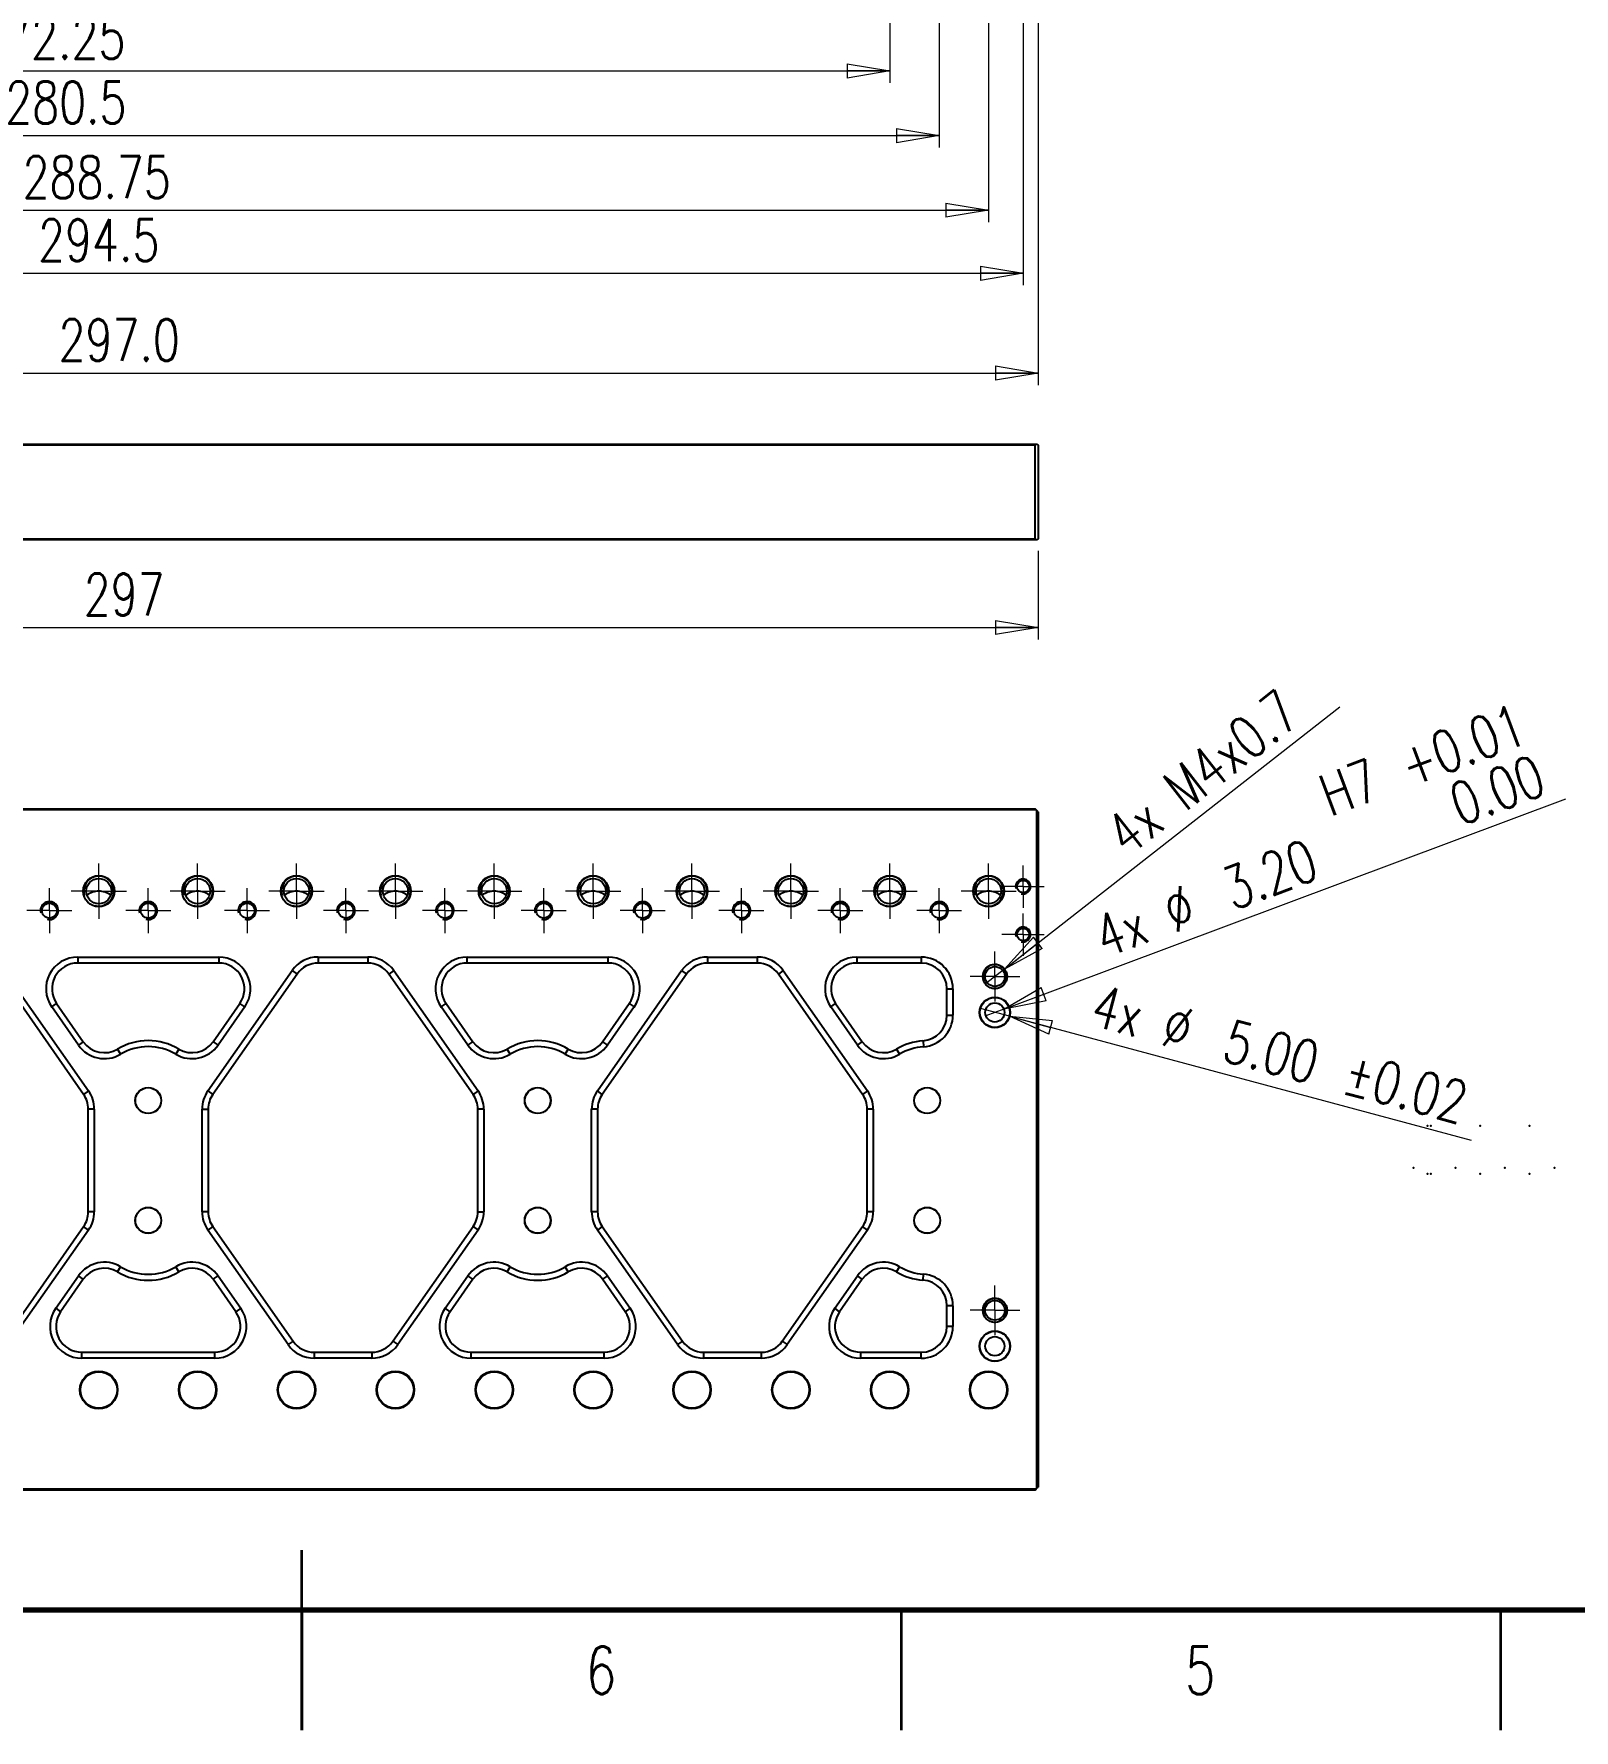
# Model space of a CAD drawing. Header units: millimetres. Extents: x -284 to 1188, y -83 to 840.
# Drawn here: x 549.3 to 806.3, y 0 to 283.1 of the extents above; entities that cross this region are included whole.
import ezdxf

# ---------------------------------------------------------------- set-up
doc = ezdxf.new("R2010")
doc.units = ezdxf.units.MM
doc.header["$LTSCALE"] = 2
doc.header["$PDSIZE"] = -1
doc.styles.add('SLDTEXTSTYLE0', font='TXT', dxfattribs={"width": 0.75, "bigfont": 'bigfont'})
doc.dimstyles.new('SLDDIMSTYLE10', dxfattribs={"dimtxt": 7, "dimasz": 7.112, "dimexe": 0, "dimexo": 0.0625, "dimgap": 1.75, "dimtad": 1, "dimrnd": 1e-09, "dimzin": 4, "dimdsep": 46, "dimtxsty": 'SLDTEXTSTYLE0', "dimblk1": 'NONE', "dimblk2": 'CLOSED', "dimsah": 1, "dimcen": 0, "dimadec": 0, "dimazin": 1, "dimtol": 1, "dimtp": 0.012, "dimtfac": 1, "dimtmove": 0, "dimatfit": 3, "dimldrblk": 'NONE', "dimfxl": 1, "dimfrac": 2, "dimtolj": 1, "dimtzin": 0, "dimarcsym": 0})
doc.dimstyles.new('SLDDIMSTYLE11', dxfattribs={"dimtxt": 7, "dimasz": 7.112, "dimexe": 0, "dimexo": 0.0625, "dimgap": 1.75, "dimtad": 1, "dimrnd": 1e-09, "dimzin": 12, "dimdsep": 46, "dimtxsty": 'SLDTEXTSTYLE0', "dimblk1": 'NONE', "dimblk2": 'CLOSED', "dimsah": 1, "dimcen": 0, "dimadec": 0, "dimazin": 3, "dimtol": 1, "dimtp": 0.02, "dimtm": 0.02, "dimtfac": 1, "dimtmove": 0, "dimatfit": 3, "dimldrblk": 'NONE', "dimfxl": 1, "dimfrac": 2, "dimtolj": 1, "dimarcsym": 0})
doc.dimstyles.new('SLDDIMSTYLE2', dxfattribs={"dimtxt": 7, "dimasz": 7.112, "dimexe": 0, "dimexo": 0.0625, "dimgap": 1.75, "dimtad": 1, "dimdec": 1, "dimrnd": 1e-09, "dimzin": 4, "dimdsep": 46, "dimtxsty": 'SLDTEXTSTYLE0', "dimblk1": 'CLOSED', "dimblk2": 'CLOSED', "dimsah": 1, "dimcen": 0.09, "dimadec": 0, "dimazin": 1, "dimtfac": 1, "dimtdec": 1, "dimtofl": 0, "dimtmove": 0, "dimatfit": 3, "dimldrblk": 'CLOSED', "dimfxl": 1, "dimfrac": 2, "dimtolj": 1, "dimtzin": 12, "dimarcsym": 0})
doc.dimstyles.new('SLDDIMSTYLE3', dxfattribs={"dimtxt": 7, "dimasz": 7.112, "dimexe": 0, "dimexo": 0.0625, "dimgap": 1.75, "dimtad": 1, "dimrnd": 1e-09, "dimzin": 12, "dimdsep": 46, "dimtxsty": 'SLDTEXTSTYLE0', "dimblk1": 'CLOSED', "dimblk2": 'CLOSED', "dimsah": 1, "dimcen": 0.09, "dimadec": 0, "dimazin": 3, "dimtfac": 1, "dimtofl": 0, "dimtmove": 0, "dimatfit": 3, "dimldrblk": 'CLOSED', "dimfxl": 1, "dimfrac": 2, "dimtolj": 1, "dimtzin": 12, "dimarcsym": 0})
doc.dimstyles.new('SLDDIMSTYLE4', dxfattribs={"dimtxt": 7, "dimasz": 7.112, "dimexe": 0, "dimexo": 0.0625, "dimgap": 1.75, "dimtad": 1, "dimdec": 1, "dimrnd": 1e-09, "dimzin": 12, "dimdsep": 46, "dimtxsty": 'SLDTEXTSTYLE0', "dimblk1": 'CLOSED', "dimblk2": 'CLOSED', "dimsah": 1, "dimcen": 0.09, "dimadec": 0, "dimazin": 3, "dimtfac": 1, "dimtdec": 1, "dimtofl": 0, "dimtmove": 0, "dimatfit": 3, "dimldrblk": 'CLOSED', "dimfxl": 1, "dimfrac": 2, "dimtolj": 1, "dimtzin": 12, "dimarcsym": 0})
doc.dimstyles.new('SLDDIMSTYLE8', dxfattribs={"dimtxt": 7, "dimasz": 7.112, "dimexe": 0, "dimexo": 0.0625, "dimgap": 1.75, "dimtad": 1, "dimrnd": 1e-09, "dimzin": 12, "dimdsep": 46, "dimtxsty": 'SLDTEXTSTYLE0', "dimblk1": 'NONE', "dimblk2": 'CLOSED', "dimsah": 1, "dimcen": 0, "dimadec": 0, "dimazin": 3, "dimtfac": 1, "dimtmove": 0, "dimatfit": 3, "dimldrblk": 'NONE', "dimfxl": 1, "dimfrac": 2, "dimtolj": 1, "dimtzin": 12, "dimarcsym": 0})
doc.dimstyles.new('SLDDIMSTYLE9', dxfattribs={"dimtxt": 7, "dimasz": 7.112, "dimexe": 0, "dimexo": 0.0625, "dimgap": 1.75, "dimtad": 1, "dimdec": 0, "dimrnd": 1e-09, "dimzin": 12, "dimdsep": 46, "dimtxsty": 'SLDTEXTSTYLE0', "dimblk1": 'CLOSED', "dimblk2": 'CLOSED', "dimsah": 1, "dimcen": 0.09, "dimadec": 0, "dimazin": 3, "dimtfac": 1, "dimtdec": 0, "dimtofl": 0, "dimtmove": 0, "dimatfit": 3, "dimldrblk": 'CLOSED', "dimfxl": 1, "dimfrac": 2, "dimtolj": 1, "dimtzin": 12, "dimarcsym": 0})

# ---------------------------------------------------------------- blocks, each defined once
blk = doc.blocks.new('_Closed')
at = {"color": 0, "linetype": 'ByBlock', "lineweight": -2}
for p, q in [((-1, 0.166667), (0, 0)), ((-1, 0.166667), (-1, -0.166667)), ((0, 0), (-1, -0.166667)), ((0, 0), (-1, 0))]:
    blk.add_line(p, q, dxfattribs=at)
blk = doc.blocks.new('_D_44')
at = {"color": 7, "linetype": 'Continuous', "lineweight": 0}
for p, q in [((692.09, 669.08), (692.09, 274.89)), ((419.84, 662.13), (419.84, 274.89)), ((419.84, 276.89), (692.09, 276.89))]:
    blk.add_line(p, q, dxfattribs=at)
at = {"color": 7, "linetype": 'Continuous', "lineweight": 18, "xscale": 7.112, "yscale": 7.112, "rotation": 180}
blk.add_blockref('_Closed', (419.84, 276.89, -7.85), dxfattribs=at)
at = {"color": 7, "linetype": 'Continuous', "lineweight": 18, "xscale": 7.112, "yscale": 7.112}
blk.add_blockref('_Closed', (692.09, 276.89, -7.85), dxfattribs=at)
at = {"color": 7, "linetype": 'Continuous', "lineweight": 18, "insert": (539.8, 285.91), "char_height": 7, "attachment_point": 1, "style": 'SLDTEXTSTYLE0'}
blk.add_mtext('272.25', dxfattribs=at)
blk = doc.blocks.new('_D_45')
at = {"color": 7, "linetype": 'Continuous', "lineweight": 0}
for p, q in [((700.34, 669.08), (700.34, 264.1)), ((419.84, 662.13), (419.84, 264.1)), ((419.84, 266.1), (700.34, 266.1))]:
    blk.add_line(p, q, dxfattribs=at)
at = {"color": 7, "linetype": 'Continuous', "lineweight": 18, "xscale": 7.112, "yscale": 7.112, "rotation": 180}
blk.add_blockref('_Closed', (419.84, 266.1, -7.85), dxfattribs=at)
at = {"color": 7, "linetype": 'Continuous', "lineweight": 18, "xscale": 7.112, "yscale": 7.112}
blk.add_blockref('_Closed', (700.34, 266.1, -7.85), dxfattribs=at)
at = {"color": 7, "linetype": 'Continuous', "lineweight": 18, "insert": (544.47, 275.12), "char_height": 7, "attachment_point": 1, "style": 'SLDTEXTSTYLE0'}
blk.add_mtext('280.5', dxfattribs=at)
blk = doc.blocks.new('_D_46')
at = {"color": 7, "linetype": 'Continuous', "lineweight": 0}
for p, q in [((708.59, 669.08), (708.59, 251.66)), ((419.84, 662.13), (419.84, 251.66)), ((419.84, 253.66), (708.59, 253.66))]:
    blk.add_line(p, q, dxfattribs=at)
at = {"color": 7, "linetype": 'Continuous', "lineweight": 18, "xscale": 7.112, "yscale": 7.112, "rotation": 180}
blk.add_blockref('_Closed', (419.84, 253.66, -7.85), dxfattribs=at)
at = {"color": 7, "linetype": 'Continuous', "lineweight": 18, "xscale": 7.112, "yscale": 7.112}
blk.add_blockref('_Closed', (708.59, 253.66, -7.85), dxfattribs=at)
at = {"color": 7, "linetype": 'Continuous', "lineweight": 18, "insert": (547.37, 262.69), "char_height": 7, "attachment_point": 1, "style": 'SLDTEXTSTYLE0'}
blk.add_mtext('288.75', dxfattribs=at)
blk = doc.blocks.new('_D_47')
at = {"color": 7, "linetype": 'Continuous', "lineweight": 0}
for p, q in [((714.34, 665.08), (714.34, 241.13)), ((419.84, 662.13), (419.84, 241.13)), ((419.84, 243.13), (714.34, 243.13))]:
    blk.add_line(p, q, dxfattribs=at)
at = {"color": 7, "linetype": 'Continuous', "lineweight": 18, "xscale": 7.112, "yscale": 7.112, "rotation": 180}
blk.add_blockref('_Closed', (419.84, 243.13, -7.85), dxfattribs=at)
at = {"color": 7, "linetype": 'Continuous', "lineweight": 18, "xscale": 7.112, "yscale": 7.112}
blk.add_blockref('_Closed', (714.34, 243.13, -7.85), dxfattribs=at)
at = {"color": 7, "linetype": 'Continuous', "lineweight": 18, "insert": (549.96, 252.15), "char_height": 7, "attachment_point": 1, "style": 'SLDTEXTSTYLE0'}
blk.add_mtext('294.5', dxfattribs=at)
blk = doc.blocks.new('_D_48')
at = {"color": 7, "linetype": 'Continuous', "lineweight": 0}
for p, q in [((419.84, 662.13), (419.84, 224.47)), ((716.84, 662.13), (716.84, 224.47)), ((419.84, 226.47), (716.84, 226.47))]:
    blk.add_line(p, q, dxfattribs=at)
at = {"color": 7, "linetype": 'Continuous', "lineweight": 18, "xscale": 7.112, "yscale": 7.112, "rotation": 180}
blk.add_blockref('_Closed', (419.84, 226.47, -7.85), dxfattribs=at)
at = {"color": 7, "linetype": 'Continuous', "lineweight": 18, "xscale": 7.112, "yscale": 7.112}
blk.add_blockref('_Closed', (716.84, 226.47, -7.85), dxfattribs=at)
at = {"color": 7, "linetype": 'Continuous', "lineweight": 18, "insert": (553.38, 235.49), "char_height": 7, "attachment_point": 1, "style": 'SLDTEXTSTYLE0'}
blk.add_mtext('297.0', dxfattribs=at)
blk = doc.blocks.new('_D_59')
at = {"color": 7, "linetype": 'Continuous', "lineweight": 0}
for p, q in [((419.84, 196.82), (419.84, 182.02)), ((716.84, 196.82), (716.84, 182.02)), ((419.84, 184.02), (716.84, 184.02))]:
    blk.add_line(p, q, dxfattribs=at)
at = {"color": 7, "linetype": 'Continuous', "lineweight": 18, "xscale": 7.112, "yscale": 7.112, "rotation": 180}
blk.add_blockref('_Closed', (419.84, 184.02), dxfattribs=at)
at = {"color": 7, "linetype": 'Continuous', "lineweight": 18, "xscale": 7.112, "yscale": 7.112}
blk.add_blockref('_Closed', (716.84, 184.02), dxfattribs=at)
at = {"color": 7, "linetype": 'Continuous', "lineweight": 18, "insert": (557.58, 193.04), "char_height": 7, "attachment_point": 1, "style": 'SLDTEXTSTYLE0'}
blk.add_mtext('297', dxfattribs=at)
blk = doc.blocks.new('_D_61')
at = {"color": 7, "linetype": 'Continuous', "lineweight": 0}
for q in [(804.95, 155.39), (708.14, 119.2)]:
    blk.add_line((711.14, 120.32), q, dxfattribs=at)
at = {"color": 7, "linetype": 'Continuous', "lineweight": 18, "xscale": 7.112, "yscale": 7.112, "rotation": 200.4987489996}
blk.add_blockref('_Closed', (711.14, 120.32, 7.85), dxfattribs=at)
at = {"color": 7, "linetype": 'Continuous', "lineweight": 18, "char_height": 7, "attachment_point": 1, "rotation": 20.4987, "style": 'SLDTEXTSTYLE0'}
for s, insert in [('0.01', (781.7, 165.9)), ('H7', (763.16, 158.96)), ('+', (776.4, 163.91)), ('0.00', (784.87, 157.42)), ('3.20', (746.91, 143.34)), ('%%c', (737.06, 139.54)), ('4x', (725.55, 135.36))]:
    blk.add_mtext(s, dxfattribs=dict(at, insert=insert))
blk = doc.blocks.new('_None')
blk = doc.blocks.new('_D_62')
at = {"color": 7, "linetype": 'Continuous', "lineweight": 0}
for q in [(707.23, 120.41), (789.15, 98.46)]:
    blk.add_line((712.06, 119.12), q, dxfattribs=at)
at = {"color": 7, "linetype": 'Continuous', "lineweight": 18, "xscale": 7.112, "yscale": 7.112, "rotation": 165}
blk.add_blockref('_Closed', (712.06, 119.12, 7.85), dxfattribs=at)
at = {"color": 7, "linetype": 'Continuous', "lineweight": 18, "char_height": 7, "attachment_point": 1, "rotation": 345, "style": 'SLDTEXTSTYLE0'}
for s, insert in [('4x', (727.07, 124.51)), ('%%c', (738.86, 121.24)), ('5.00', (749.09, 118.61)), ('±0.02', (769.11, 113.25))]:
    blk.add_mtext(s, dxfattribs=dict(at, insert=insert))
blk = doc.blocks.new('_D_63')
at = {"color": 7, "linetype": 'Continuous', "lineweight": 0}
for q in [(767.2, 170.77), (708.07, 124.53)]:
    blk.add_line((711.22, 127), q, dxfattribs=at)
at = {"color": 7, "linetype": 'Continuous', "lineweight": 18, "xscale": 7.112, "yscale": 7.112, "rotation": 218.0225775862}
blk.add_blockref('_Closed', (711.22, 127, 7.85), dxfattribs=at)
at = {"color": 7, "linetype": 'Continuous', "lineweight": 18, "char_height": 7, "attachment_point": 1, "rotation": 38.0226, "style": 'SLDTEXTSTYLE0'}
for s, insert in [('M4x0.7', (737.12, 158.66)), ('4x', (727.48, 151.12))]:
    blk.add_mtext(s, dxfattribs=dict(at, insert=insert))
blk = doc.blocks.new('SW_CENTERMARKSYMBOL_47')
at = {"color": 0, "linetype": 'Continuous', "lineweight": 18}
for p, q in [((0, 2.5), (0, 4.6)), ((-2.5, 0), (-4.6, 0)), ((0, 0), (-2.5, 0)), ((0, 0), (0, 2.5)), ((0, 0), (0, -2.5)), ((0, 0), (2.5, 0)), ((2.5, 0), (4.6, 0)), ((0, -2.5), (0, -4.6))]:
    blk.add_line(p, q, dxfattribs=at)
blk = doc.blocks.new('SW_CENTERMARKSYMBOL_48')
at = {"color": 0, "linetype": 'Continuous', "lineweight": 18}
for p, q in [((0, 2.5), (0, 4.6)), ((-2.5, 0), (-4.6, 0)), ((0, 0), (-2.5, 0)), ((0, 0), (0, 2.5)), ((0, 0), (0, -2.5)), ((0, 0), (2.5, 0)), ((2.5, 0), (4.6, 0)), ((0, -2.5), (0, -4.6))]:
    blk.add_line(p, q, dxfattribs=at)
blk = doc.blocks.new('SW_CENTERMARKSYMBOL_49')
at = {"color": 0, "linetype": 'Continuous', "lineweight": 18}
for p, q in [((0, 2.5), (0, 4.6)), ((-2.5, 0), (-4.6, 0)), ((0, 0), (-2.5, 0)), ((0, 0), (0, 2.5)), ((0, 0), (0, -2.5)), ((0, 0), (2.5, 0)), ((2.5, 0), (4.6, 0)), ((0, -2.5), (0, -4.6))]:
    blk.add_line(p, q, dxfattribs=at)
blk = doc.blocks.new('SW_CENTERMARKSYMBOL_50')
at = {"color": 0, "linetype": 'Continuous', "lineweight": 18}
for p, q in [((0, 2.5), (0, 4.6)), ((-2.5, 0), (-4.6, 0)), ((0, 0), (-2.5, 0)), ((0, 0), (0, 2.5)), ((0, 0), (0, -2.5)), ((0, 0), (2.5, 0)), ((2.5, 0), (4.6, 0)), ((0, -2.5), (0, -4.6))]:
    blk.add_line(p, q, dxfattribs=at)
blk = doc.blocks.new('SW_CENTERMARKSYMBOL_51')
at = {"color": 0, "linetype": 'Continuous', "lineweight": 18}
for p, q in [((0, 2.5), (0, 4.6)), ((-2.5, 0), (-4.6, 0)), ((0, 0), (-2.5, 0)), ((0, 0), (0, 2.5)), ((0, 0), (0, -2.5)), ((0, 0), (2.5, 0)), ((2.5, 0), (4.6, 0)), ((0, -2.5), (0, -4.6))]:
    blk.add_line(p, q, dxfattribs=at)
blk = doc.blocks.new('SW_CENTERMARKSYMBOL_52')
at = {"color": 0, "linetype": 'Continuous', "lineweight": 18}
for p, q in [((0, 2.5), (0, 4.6)), ((-2.5, 0), (-4.6, 0)), ((0, 0), (-2.5, 0)), ((0, 0), (0, 2.5)), ((0, 0), (0, -2.5)), ((0, 0), (2.5, 0)), ((2.5, 0), (4.6, 0)), ((0, -2.5), (0, -4.6))]:
    blk.add_line(p, q, dxfattribs=at)
blk = doc.blocks.new('SW_CENTERMARKSYMBOL_53')
at = {"color": 0, "linetype": 'Continuous', "lineweight": 18}
for p, q in [((0, 2.5), (0, 4.6)), ((-2.5, 0), (-4.6, 0)), ((0, 0), (-2.5, 0)), ((0, 0), (0, 2.5)), ((0, 0), (0, -2.5)), ((0, 0), (2.5, 0)), ((2.5, 0), (4.6, 0)), ((0, -2.5), (0, -4.6))]:
    blk.add_line(p, q, dxfattribs=at)
blk = doc.blocks.new('SW_CENTERMARKSYMBOL_54')
at = {"color": 0, "linetype": 'Continuous', "lineweight": 18}
for p, q in [((0, 2.5), (0, 4.6)), ((-2.5, 0), (-4.6, 0)), ((0, 0), (-2.5, 0)), ((0, 0), (0, 2.5)), ((0, 0), (0, -2.5)), ((0, 0), (2.5, 0)), ((2.5, 0), (4.6, 0)), ((0, -2.5), (0, -4.6))]:
    blk.add_line(p, q, dxfattribs=at)
blk = doc.blocks.new('SW_CENTERMARKSYMBOL_55')
at = {"color": 0, "linetype": 'Continuous', "lineweight": 18}
for p, q in [((0, 2.5), (0, 4.6)), ((-2.5, 0), (-4.6, 0)), ((0, 0), (-2.5, 0)), ((0, 0), (0, 2.5)), ((0, 0), (0, -2.5)), ((0, 0), (2.5, 0)), ((2.5, 0), (4.6, 0)), ((0, -2.5), (0, -4.6))]:
    blk.add_line(p, q, dxfattribs=at)
blk = doc.blocks.new('SW_CENTERMARKSYMBOL_56')
at = {"color": 0, "linetype": 'Continuous', "lineweight": 18}
for p, q in [((0, 2.5), (0, 4.6)), ((-2.5, 0), (-4.6, 0)), ((0, 0), (-2.5, 0)), ((0, 0), (0, 2.5)), ((0, 0), (0, -2.5)), ((0, 0), (2.5, 0)), ((2.5, 0), (4.6, 0)), ((0, -2.5), (0, -4.6))]:
    blk.add_line(p, q, dxfattribs=at)
blk = doc.blocks.new('SW_CENTERMARKSYMBOL_65')
at = {"color": 0, "linetype": 'Continuous', "lineweight": 18}
for p, q in [((0, 2.5), (0, 3.75)), ((-2.5, 0), (-3.75, 0)), ((0, 0), (-2.5, 0)), ((0, 0), (0, 2.5)), ((0, 0), (0, -2.5)), ((0, 0), (2.5, 0)), ((2.5, 0), (3.75, 0)), ((0, -2.5), (0, -3.75))]:
    blk.add_line(p, q, dxfattribs=at)
blk = doc.blocks.new('SW_CENTERMARKSYMBOL_66')
at = {"color": 0, "linetype": 'Continuous', "lineweight": 18}
for p, q in [((0, 2.5), (0, 3.75)), ((-2.5, 0), (-3.75, 0)), ((0, 0), (-2.5, 0)), ((0, 0), (0, 2.5)), ((0, 0), (0, -2.5)), ((0, 0), (2.5, 0)), ((2.5, 0), (3.75, 0)), ((0, -2.5), (0, -3.75))]:
    blk.add_line(p, q, dxfattribs=at)
blk = doc.blocks.new('SW_CENTERMARKSYMBOL_67')
at = {"color": 0, "linetype": 'Continuous', "lineweight": 18}
for p, q in [((0, 2.5), (0, 3.75)), ((-2.5, 0), (-3.75, 0)), ((0, 0), (-2.5, 0)), ((0, 0), (0, 2.5)), ((0, 0), (0, -2.5)), ((0, 0), (2.5, 0)), ((2.5, 0), (3.75, 0)), ((0, -2.5), (0, -3.75))]:
    blk.add_line(p, q, dxfattribs=at)
blk = doc.blocks.new('SW_CENTERMARKSYMBOL_68')
at = {"color": 0, "linetype": 'Continuous', "lineweight": 18}
for p, q in [((0, 2.5), (0, 3.75)), ((-2.5, 0), (-3.75, 0)), ((0, 0), (-2.5, 0)), ((0, 0), (0, 2.5)), ((0, 0), (0, -2.5)), ((0, 0), (2.5, 0)), ((2.5, 0), (3.75, 0)), ((0, -2.5), (0, -3.75))]:
    blk.add_line(p, q, dxfattribs=at)
blk = doc.blocks.new('SW_CENTERMARKSYMBOL_69')
at = {"color": 0, "linetype": 'Continuous', "lineweight": 18}
for p, q in [((0, 2.5), (0, 3.75)), ((-2.5, 0), (-3.75, 0)), ((0, 0), (-2.5, 0)), ((0, 0), (0, 2.5)), ((0, 0), (0, -2.5)), ((0, 0), (2.5, 0)), ((2.5, 0), (3.75, 0)), ((0, -2.5), (0, -3.75))]:
    blk.add_line(p, q, dxfattribs=at)
blk = doc.blocks.new('SW_CENTERMARKSYMBOL_70')
at = {"color": 0, "linetype": 'Continuous', "lineweight": 18}
for p, q in [((0, 2.5), (0, 3.75)), ((-2.5, 0), (-3.75, 0)), ((0, 0), (-2.5, 0)), ((0, 0), (0, 2.5)), ((0, 0), (0, -2.5)), ((0, 0), (2.5, 0)), ((2.5, 0), (3.75, 0)), ((0, -2.5), (0, -3.75))]:
    blk.add_line(p, q, dxfattribs=at)
blk = doc.blocks.new('SW_CENTERMARKSYMBOL_71')
at = {"color": 0, "linetype": 'Continuous', "lineweight": 18}
for p, q in [((0, 2.5), (0, 3.75)), ((-2.5, 0), (-3.75, 0)), ((0, 0), (-2.5, 0)), ((0, 0), (0, 2.5)), ((0, 0), (0, -2.5)), ((0, 0), (2.5, 0)), ((2.5, 0), (3.75, 0)), ((0, -2.5), (0, -3.75))]:
    blk.add_line(p, q, dxfattribs=at)
blk = doc.blocks.new('SW_CENTERMARKSYMBOL_72')
at = {"color": 0, "linetype": 'Continuous', "lineweight": 18}
for p, q in [((0, 2.5), (0, 3.75)), ((-2.5, 0), (-3.75, 0)), ((0, 0), (-2.5, 0)), ((0, 0), (0, 2.5)), ((0, 0), (0, -2.5)), ((0, 0), (2.5, 0)), ((2.5, 0), (3.75, 0)), ((0, -2.5), (0, -3.75))]:
    blk.add_line(p, q, dxfattribs=at)
blk = doc.blocks.new('SW_CENTERMARKSYMBOL_73')
at = {"color": 0, "linetype": 'Continuous', "lineweight": 18}
for p, q in [((0, 2.5), (0, 3.75)), ((-2.5, 0), (-3.75, 0)), ((0, 0), (-2.5, 0)), ((0, 0), (0, 2.5)), ((0, 0), (0, -2.5)), ((0, 0), (2.5, 0)), ((2.5, 0), (3.75, 0)), ((0, -2.5), (0, -3.75))]:
    blk.add_line(p, q, dxfattribs=at)
blk = doc.blocks.new('SW_CENTERMARKSYMBOL_74')
at = {"color": 0, "linetype": 'Continuous', "lineweight": 18}
for p, q in [((0, 2.5), (0, 3.75)), ((-2.5, 0), (-3.75, 0)), ((0, 0), (-2.5, 0)), ((0, 0), (0, 2.5)), ((0, 0), (0, -2.5)), ((0, 0), (2.5, 0)), ((2.5, 0), (3.75, 0)), ((0, -2.5), (0, -3.75))]:
    blk.add_line(p, q, dxfattribs=at)
blk = doc.blocks.new('SW_CENTERMARKSYMBOL_82')
at = {"color": 0, "linetype": 'Continuous', "lineweight": 18}
for p, q in [((0, 2.5), (0, 4.15)), ((-2.5, 0), (-4.15, 0)), ((0, 0), (-2.5, 0)), ((0, 0), (0, 2.5)), ((0, 0), (0, -2.5)), ((0, 0), (2.5, 0)), ((2.5, 0), (4.15, 0)), ((0, -2.5), (0, -4.15))]:
    blk.add_line(p, q, dxfattribs=at)
blk = doc.blocks.new('SW_CENTERMARKSYMBOL_83')
at = {"color": 0, "linetype": 'Continuous', "lineweight": 18}
for p, q in [((0, 2.5), (0, 4.15)), ((-2.5, 0), (-4.15, 0)), ((0, 0), (-2.5, 0)), ((0, 0), (0, 2.5)), ((0, 0), (0, -2.5)), ((0, 0), (2.5, 0)), ((2.5, 0), (4.15, 0)), ((0, -2.5), (0, -4.15))]:
    blk.add_line(p, q, dxfattribs=at)
blk = doc.blocks.new('SW_CENTERMARKSYMBOL_88')
at = {"color": 0, "linetype": 'Continuous', "lineweight": 18}
for p, q in [((0, 2.5), (0, 3.525)), ((-2.5, 0), (-3.525, 0)), ((0, 0), (-2.5, 0)), ((0, 0), (0, 2.5)), ((0, 0), (0, -2.5)), ((0, 0), (2.5, 0)), ((2.5, 0), (3.525, 0)), ((0, -2.5), (0, -3.525))]:
    blk.add_line(p, q, dxfattribs=at)
blk = doc.blocks.new('SW_CENTERMARKSYMBOL_89')
at = {"color": 0, "linetype": 'Continuous', "lineweight": 18}
for p, q in [((0, 2.5), (0, 3.525)), ((-2.5, 0), (-3.525, 0)), ((0, 0), (-2.5, 0)), ((0, 0), (0, 2.5)), ((0, 0), (0, -2.5)), ((0, 0), (2.5, 0)), ((2.5, 0), (3.525, 0)), ((0, -2.5), (0, -3.525))]:
    blk.add_line(p, q, dxfattribs=at)

msp = doc.modelspace()

# ---------------------------------------------------------------- linework, layer by layer
at = {"color": 7, "linetype": 'Continuous', "lineweight": 25}
for p, q in [((420.143, 214.619), (716.543, 214.619)), ((716.343, 214.419), (420.343, 214.419)), ((716.343, 214.419), (716.543, 214.619)), ((716.343, 198.819), (716.343, 214.419)), ((716.543, 214.619), (716.643, 214.619)), ((716.643, 214.619), (716.843, 214.419)), ((716.843, 214.419), (716.843, 198.819)), ((716.543, 198.619), (420.143, 198.619)), ((420.343, 198.819), (716.343, 198.819)), ((716.543, 198.619), (716.343, 198.819)), ((716.643, 198.619), (716.543, 198.619)), ((716.843, 198.819), (716.643, 198.619)), ((716.543, 153.564), (420.143, 153.564)), ((420.343, 153.764), (716.343, 153.764)), ((716.543, 153.564), (716.343, 153.764)), ((716.643, 153.464), (716.543, 153.564)), ((716.643, 40.364), (716.643, 153.464)), ((716.843, 153.264), (716.643, 153.464)), ((716.843, 153.264), (716.843, 40.564)), ((556.581, 129.014), (580.105, 129.014)), ((556.581, 129.014), (556.581, 128.014)), ((580.105, 128.014), (556.581, 128.014)), ((580.105, 129.014), (580.105, 128.014)), ((596.705, 129.014), (604.982, 129.014)), ((596.705, 129.014), (596.705, 128.014)), ((604.982, 128.014), (596.705, 128.014)), ((604.982, 129.014), (604.982, 128.014)), ((621.581, 129.014), (645.105, 129.014)), ((621.581, 128.014), (621.581, 129.014)), ((645.105, 128.014), (621.581, 128.014)), ((645.105, 128.014), (645.105, 129.014)), ((661.705, 129.014), (669.982, 129.014)), ((661.705, 129.014), (661.705, 128.014)), ((669.982, 128.014), (661.705, 128.014)), ((669.982, 129.014), (669.982, 128.014)), ((686.581, 129.014), (697.344, 129.014)), ((686.581, 129.014), (686.581, 128.014)), ((697.344, 128.014), (686.581, 128.014)), ((697.344, 129.014), (697.344, 128.014)), ((557.566, 106.097), (543.503, 126.181)), ((544.322, 126.754), (558.385, 106.671)), ((578.301, 106.671), (592.364, 126.754)), ((593.183, 126.181), (579.121, 106.097)), ((592.364, 126.754), (593.183, 126.181)), ((609.322, 126.754), (608.503, 126.181)), ((622.566, 106.097), (608.503, 126.181)), ((609.322, 126.754), (623.385, 106.671)), ((643.301, 106.671), (657.364, 126.754)), ((658.183, 126.181), (644.121, 106.097)), ((657.364, 126.754), (658.183, 126.181)), ((674.322, 126.754), (673.503, 126.181)), ((687.566, 106.097), (673.503, 126.181)), ((674.322, 126.754), (688.385, 106.671)), ((701.643, 119.328), (701.643, 123.715)), ((701.643, 123.715), (702.643, 123.715)), ((702.643, 123.715), (702.643, 119.328)), ((552.241, 120.676), (553.06, 121.249)), ((556.695, 114.315), (552.241, 120.676)), ((553.06, 121.249), (557.514, 114.888)), ((579.173, 114.888), (583.626, 121.249)), ((584.446, 120.676), (579.992, 114.315)), ((584.446, 120.676), (583.626, 121.249)), ((617.241, 120.676), (618.06, 121.249)), ((621.695, 114.315), (617.241, 120.676)), ((618.06, 121.249), (622.514, 114.888)), ((644.173, 114.888), (648.626, 121.249)), ((649.446, 120.676), (644.992, 114.315)), ((648.626, 121.249), (649.446, 120.676)), ((682.241, 120.676), (683.06, 121.249)), ((686.695, 114.315), (682.241, 120.676)), ((683.06, 121.249), (687.514, 114.888)), ((701.643, 119.328), (702.643, 119.328)), ((557.514, 114.888), (556.695, 114.315)), ((563.232, 113.659), (563.743, 112.8)), ((573.454, 113.659), (572.943, 112.8)), ((579.173, 114.888), (579.992, 114.315)), ((621.695, 114.315), (622.514, 114.888)), ((628.743, 112.8), (628.232, 113.659)), ((637.943, 112.8), (638.454, 113.659)), ((644.173, 114.888), (644.992, 114.315)), ((686.695, 114.315), (687.514, 114.888)), ((693.232, 113.659), (693.743, 112.8)), ((697.645, 115.039), (697.714, 114.042)), ((558.385, 106.671), (557.566, 106.097)), ((578.301, 106.671), (579.121, 106.097)), ((623.385, 106.671), (622.566, 106.097)), ((644.121, 106.097), (643.301, 106.671)), ((688.385, 106.671), (687.566, 106.097)), ((558.343, 86.496), (558.343, 103.631)), ((559.343, 103.631), (558.343, 103.631)), ((559.343, 103.631), (559.343, 86.496)), ((577.343, 86.496), (577.343, 103.631)), ((577.343, 103.631), (578.343, 103.631)), ((578.343, 103.631), (578.343, 86.496)), ((623.343, 86.496), (623.343, 103.631)), ((624.343, 103.631), (623.343, 103.631)), ((624.343, 103.631), (624.343, 86.496)), ((642.343, 86.496), (642.343, 103.631)), ((643.343, 103.631), (642.343, 103.631)), ((643.343, 103.631), (643.343, 86.496)), ((688.343, 86.496), (688.343, 103.631)), ((689.343, 103.631), (688.343, 103.631)), ((689.343, 103.631), (689.343, 86.496)), ((559.343, 86.496), (558.343, 86.496)), ((578.343, 86.496), (577.343, 86.496)), ((623.343, 86.496), (624.343, 86.496)), ((643.343, 86.496), (642.343, 86.496)), ((689.343, 86.496), (688.343, 86.496)), ((544.168, 64.897), (557.566, 84.031)), ((558.385, 83.457), (544.987, 64.323)), ((558.385, 83.457), (557.566, 84.031)), ((579.121, 84.031), (578.301, 83.457)), ((591.699, 64.323), (578.301, 83.457)), ((579.121, 84.031), (592.518, 64.897)), ((609.168, 64.897), (622.566, 84.031)), ((623.385, 83.457), (609.987, 64.323)), ((622.566, 84.031), (623.385, 83.457)), ((644.121, 84.031), (643.301, 83.457)), ((656.699, 64.323), (643.301, 83.457)), ((644.121, 84.031), (657.518, 64.897)), ((674.168, 64.897), (687.566, 84.031)), ((688.385, 83.457), (674.987, 64.323)), ((688.385, 83.457), (687.566, 84.031)), ((563.232, 76.469), (563.743, 77.328)), ((573.454, 76.469), (572.943, 77.328)), ((628.232, 76.469), (628.743, 77.328)), ((638.454, 76.469), (637.943, 77.328)), ((693.232, 76.469), (693.743, 77.328)), ((552.906, 70.402), (556.695, 75.813)), ((557.514, 75.239), (553.725, 69.829)), ((557.514, 75.239), (556.695, 75.813)), ((579.173, 75.239), (579.992, 75.813)), ((582.961, 69.829), (579.173, 75.239)), ((579.992, 75.813), (583.78, 70.402)), ((617.906, 70.402), (621.695, 75.813)), ((622.514, 75.239), (618.725, 69.829)), ((622.514, 75.239), (621.695, 75.813)), ((644.992, 75.813), (644.173, 75.239)), ((647.961, 69.829), (644.173, 75.239)), ((644.992, 75.813), (648.78, 70.402)), ((682.906, 70.402), (686.695, 75.813)), ((687.514, 75.239), (683.725, 69.829)), ((687.514, 75.239), (686.695, 75.813)), ((697.645, 75.088), (697.714, 76.086)), ((701.643, 67.363), (701.643, 70.8)), ((702.643, 70.8), (701.643, 70.8)), ((702.643, 70.8), (702.643, 67.363)), ((552.906, 70.402), (553.725, 69.829)), ((583.78, 70.402), (582.961, 69.829)), ((618.725, 69.829), (617.906, 70.402)), ((648.78, 70.402), (647.961, 69.829)), ((683.725, 69.829), (682.906, 70.402)), ((702.643, 67.363), (701.643, 67.363)), ((557.247, 62.064), (557.247, 63.064)), ((557.247, 63.064), (579.44, 63.064)), ((579.44, 62.064), (579.44, 63.064)), ((592.518, 64.897), (591.699, 64.323)), ((596.04, 63.064), (596.04, 62.064)), ((596.04, 63.064), (605.647, 63.064)), ((605.647, 63.064), (605.647, 62.064)), ((609.168, 64.897), (609.987, 64.323)), ((622.247, 62.064), (622.247, 63.064)), ((622.247, 63.064), (644.44, 63.064)), ((644.44, 62.064), (644.44, 63.064)), ((657.518, 64.897), (656.699, 64.323)), ((661.04, 63.064), (661.04, 62.064)), ((661.04, 63.064), (670.647, 63.064)), ((670.647, 63.064), (670.647, 62.064)), ((674.168, 64.897), (674.987, 64.323)), ((687.247, 62.064), (687.247, 63.064)), ((687.247, 63.064), (697.344, 63.064)), ((697.344, 62.064), (697.344, 63.064)), ((579.44, 62.064), (557.247, 62.064)), ((605.647, 62.064), (596.04, 62.064)), ((644.44, 62.064), (622.247, 62.064)), ((670.647, 62.064), (661.04, 62.064)), ((697.344, 62.064), (687.247, 62.064)), ((420.143, 40.264), (716.543, 40.264)), ((716.343, 40.064), (420.343, 40.064)), ((716.343, 40.064), (716.543, 40.264)), ((716.543, 40.264), (716.643, 40.364)), ((716.643, 40.364), (716.843, 40.564))]:
    msp.add_line(p, q, dxfattribs=at)
at = {"color": 7, "linetype": 'Continuous', "lineweight": 35}
for p, q in [((594, 0), (594, 30)), ((594, 20), (594, 0)), ((694, 20), (694, 0)), ((794, 20), (794, 0))]:
    msp.add_line(p, q, dxfattribs=at)
at = {"color": 7, "linetype": 'Continuous', "lineweight": 70}
msp.add_line((1168, 20), (20, 20), dxfattribs=at)
at = {"color": 7, "linetype": 'Continuous', "lineweight": 25}
for centre, radius in [((560.093, 140.014), 2.6), ((560.093, 140.014), 2.1), ((576.593, 140.014), 2.6), ((576.593, 140.014), 2.1), ((593.093, 140.014), 2.6), ((593.093, 140.014), 2.1), ((609.593, 140.014), 2.6), ((609.593, 140.014), 2.1), ((626.093, 140.014), 2.6), ((626.093, 140.014), 2.1), ((642.593, 140.014), 2.6), ((642.593, 140.014), 2.1), ((659.093, 140.014), 2.6), ((659.093, 140.014), 2.1), ((675.593, 140.014), 2.6), ((675.593, 140.014), 2.1), ((692.093, 140.014), 2.6), ((692.093, 140.014), 2.1), ((708.593, 140.014), 2.6), ((708.593, 140.014), 2.1), ((714.343, 140.764), 1.025), ((551.843, 136.764), 1.25), ((568.343, 136.764), 1.25), ((584.843, 136.764), 1.25), ((601.343, 136.764), 1.25), ((617.843, 136.764), 1.25), ((634.343, 136.764), 1.25), ((650.843, 136.764), 1.25), ((667.343, 136.764), 1.25), ((683.843, 136.764), 1.25), ((700.343, 136.764), 1.25), ((714.343, 132.764), 1.025), ((709.643, 125.764), 2.025), ((709.643, 125.764), 1.65), ((709.643, 119.764), 2.55), ((709.643, 119.764), 2.5), ((709.643, 119.764), 1.6), ((568.343, 105.064), 2.175), ((568.343, 105.064), 2.15), ((633.343, 105.064), 2.175), ((633.343, 105.064), 2.15), ((698.343, 105.064), 2.175), ((698.343, 105.064), 2.15), ((568.343, 85.064), 2.175), ((568.343, 85.064), 2.15), ((633.343, 85.064), 2.175), ((633.343, 85.064), 2.15), ((698.343, 85.064), 2.175), ((698.343, 85.064), 2.15), ((709.643, 70.064), 2.025), ((709.643, 70.064), 1.65), ((709.643, 64.064), 2.55), ((709.643, 64.064), 2.5), ((709.643, 64.064), 1.6), ((560.093, 56.764), 3.15), ((560.093, 56.764), 3.05), ((576.593, 56.764), 3.15), ((576.593, 56.764), 3.05), ((593.093, 56.764), 3.15), ((593.093, 56.764), 3.05), ((609.593, 56.764), 3.15), ((609.593, 56.764), 3.05), ((626.093, 56.764), 3.15), ((626.093, 56.764), 3.05), ((642.593, 56.764), 3.15), ((642.593, 56.764), 3.05), ((659.093, 56.764), 3.15), ((659.093, 56.764), 3.05), ((675.593, 56.764), 3.15), ((675.593, 56.764), 3.05), ((692.093, 56.764), 3.15), ((692.093, 56.764), 3.05), ((708.593, 56.764), 3.15), ((708.593, 56.764), 3.05)]:
    msp.add_circle(centre, radius, dxfattribs=at)
at = {"color": 7, "linetype": 'Continuous'}
for centre, radius in [((560.093, 140.014), 2.5), ((576.593, 140.014), 2.5), ((593.093, 140.014), 2.5), ((609.593, 140.014), 2.5), ((626.093, 140.014), 2.5), ((642.593, 140.014), 2.5), ((659.093, 140.014), 2.5), ((675.593, 140.014), 2.5), ((692.093, 140.014), 2.5), ((708.593, 140.014), 2.5), ((714.343, 140.764), 1.25), ((551.843, 136.764), 1.5), ((568.343, 136.764), 1.5), ((584.843, 136.764), 1.5), ((601.343, 136.764), 1.5), ((617.843, 136.764), 1.5), ((634.343, 136.764), 1.5), ((650.843, 136.764), 1.5), ((667.343, 136.764), 1.5), ((683.843, 136.764), 1.5), ((700.343, 136.764), 1.5), ((714.343, 132.764), 1.25), ((709.643, 125.764), 2), ((709.643, 70.064), 2)]:
    msp.add_arc(centre, radius, 255, 195, dxfattribs=at)
at = {"color": 7, "linetype": 'Continuous', "lineweight": 25}
for centre, radius, start, end in [((560.093, 136.764), 3.25, 90, 127.69821), ((560.093, 136.764), 3.25, 52.30179, 90), ((576.593, 136.764), 3.25, 90, 127.69821), ((576.593, 136.764), 3.25, 52.30179, 90), ((593.093, 136.764), 3.25, 90, 127.69821), ((593.093, 136.764), 3.25, 52.30179, 90), ((609.593, 136.764), 3.25, 90, 127.69821), ((609.593, 136.764), 3.25, 52.30179, 90), ((626.093, 136.764), 3.25, 90, 127.69821), ((626.093, 136.764), 3.25, 52.30179, 90), ((642.593, 136.764), 3.25, 90, 127.69821), ((642.593, 136.764), 3.25, 52.30179, 90), ((659.093, 136.764), 3.25, 90, 127.69821), ((659.093, 136.764), 3.25, 52.30179, 90), ((675.593, 136.764), 3.25, 90, 127.69821), ((675.593, 136.764), 3.25, 52.30179, 90), ((692.093, 136.764), 3.25, 90, 127.69821), ((692.093, 136.764), 3.25, 52.30179, 90), ((708.593, 136.764), 3.25, 90, 127.69821), ((708.593, 136.764), 3.25, 52.30179, 90), ((556.581, 123.715), 5.299, 90, 215), ((556.581, 123.715), 4.299, 90, 215), ((580.105, 123.715), 5.299, 325, 90), ((580.105, 123.715), 4.299, 325, 90), ((596.705, 123.715), 5.299, 90, 145), ((596.705, 123.715), 4.299, 90, 145), ((604.982, 123.715), 5.299, 35, 90), ((604.982, 123.715), 4.299, 35, 90), ((621.581, 123.715), 5.299, 90, 215), ((621.581, 123.715), 4.299, 90, 215), ((645.105, 123.715), 5.299, 325, 90), ((645.105, 123.715), 4.299, 325, 90), ((661.705, 123.715), 5.299, 90, 145), ((661.705, 123.715), 4.299, 90, 145), ((669.982, 123.715), 5.299, 35, 90), ((669.982, 123.715), 4.299, 35, 90), ((686.581, 123.715), 5.299, 90, 215), ((686.581, 123.715), 4.299, 90, 215), ((697.344, 123.715), 5.299, 0, 90), ((697.344, 123.715), 4.299, 0, 90), ((697.344, 119.328), 4.299, 274.00578, 0), ((697.344, 119.328), 5.299, 274.00578, 0), ((561.035, 117.354), 5.299, 215, 300.73616), ((561.035, 117.354), 4.299, 215, 300.73616), ((568.343, 105.064), 10, 59.26384, 120.73616), ((568.343, 105.064), 9, 59.26384, 120.73616), ((575.651, 117.354), 5.299, 239.26384, 325), ((575.651, 117.354), 4.299, 239.26384, 325), ((626.035, 117.354), 5.299, 215, 300.73616), ((626.035, 117.354), 4.299, 215, 300.73616), ((633.343, 105.064), 10, 59.26384, 120.73616), ((633.343, 105.064), 9, 59.26384, 120.73616), ((640.651, 117.354), 5.299, 239.26384, 325), ((640.651, 117.354), 4.299, 239.26384, 325), ((691.035, 117.354), 5.299, 215, 300.73616), ((691.035, 117.354), 4.299, 215, 300.73616), ((698.343, 105.064), 10, 94.00578, 120.73616), ((698.343, 105.064), 9, 94.00578, 120.73616), ((554.044, 103.631), 4.299, 360, 35), ((554.044, 103.631), 5.299, 360, 35), ((582.642, 103.631), 5.299, 145, 180), ((582.642, 103.631), 4.299, 145, 180), ((619.044, 103.631), 4.299, 0, 35), ((619.044, 103.631), 5.299, 0, 35), ((647.642, 103.631), 5.299, 145, 180), ((647.642, 103.631), 4.299, 145, 180), ((684.044, 103.631), 4.299, 0, 35), ((684.044, 103.631), 5.299, 0, 35), ((554.044, 86.496), 4.299, 325, 360), ((554.044, 86.496), 5.299, 325, 360), ((582.642, 86.496), 5.299, 180, 215), ((582.642, 86.496), 4.299, 180, 215), ((619.044, 86.496), 4.299, 325, 0), ((619.044, 86.496), 5.299, 325, 0), ((647.642, 86.496), 5.299, 180, 215), ((647.642, 86.496), 4.299, 180, 215), ((684.044, 86.496), 4.299, 325, 0), ((684.044, 86.496), 5.299, 325, 0), ((561.035, 72.774), 5.299, 59.26384, 145), ((561.035, 72.774), 4.299, 59.26384, 145), ((568.343, 85.064), 10, 239.26384, 300.73616), ((568.343, 85.064), 9, 239.26384, 300.73616), ((575.651, 72.774), 5.299, 35, 120.73616), ((575.651, 72.774), 4.299, 35, 120.73616), ((626.035, 72.774), 5.299, 59.26384, 145), ((626.035, 72.774), 4.299, 59.26384, 145), ((633.343, 85.064), 10, 239.26384, 300.73616), ((633.343, 85.064), 9, 239.26384, 300.73616), ((640.651, 72.774), 5.299, 35, 120.73616), ((640.651, 72.774), 4.299, 35, 120.73616), ((691.035, 72.774), 5.299, 59.26384, 145), ((691.035, 72.774), 4.299, 59.26384, 145), ((698.343, 85.064), 10, 239.26384, 265.99422), ((698.343, 85.064), 9, 239.26384, 265.99422), ((697.344, 70.8), 4.299, 0, 85.99422), ((697.344, 70.8), 5.299, 0, 85.99422), ((557.247, 67.363), 5.299, 145, 270), ((557.247, 67.363), 4.299, 145, 270), ((579.44, 67.363), 5.299, 270, 35), ((579.44, 67.363), 4.299, 270, 35), ((622.247, 67.363), 5.299, 145, 270), ((622.247, 67.363), 4.299, 145, 270), ((644.44, 67.363), 5.299, 270, 35), ((644.44, 67.363), 4.299, 270, 35), ((687.247, 67.363), 5.299, 145, 270), ((687.247, 67.363), 4.299, 145, 270), ((697.344, 67.363), 5.299, 270, 0), ((697.344, 67.363), 4.299, 270, 0), ((596.04, 67.363), 5.299, 215, 270), ((596.04, 67.363), 4.299, 215, 270), ((605.647, 67.363), 4.299, 270, 325), ((605.647, 67.363), 5.299, 270, 325), ((661.04, 67.363), 5.299, 215, 270), ((661.04, 67.363), 4.299, 215, 270), ((670.647, 67.363), 4.299, 270, 325), ((670.647, 67.363), 5.299, 270, 325)]:
    msp.add_arc(centre, radius, start, end, dxfattribs=at)
at = {"color": 7, "linetype": 'Continuous'}
for p in [(781.865, 100.839), (781.865, 100.839), (781.865, 100.839), (781.865, 100.839), (782.39, 100.839), (790.64, 100.839), (798.89, 100.839), (779.515, 93.839), (779.515, 93.839), (786.515, 93.839), (794.765, 93.839), (803.015, 93.839), (781.865, 92.839), (781.865, 92.839), (782.39, 92.839), (782.39, 92.839), (790.64, 92.839), (790.64, 92.839), (798.89, 92.839), (798.89, 92.839)]:
    msp.add_point(p, dxfattribs=at)

# ---------------------------------------------------------------- block references
at = {"color": 7, "linetype": 'Continuous', "lineweight": 0}
for name, p in [('SW_CENTERMARKSYMBOL_56', (560.093, 140.014)), ('SW_CENTERMARKSYMBOL_55', (576.593, 140.014)), ('SW_CENTERMARKSYMBOL_54', (593.093, 140.014)), ('SW_CENTERMARKSYMBOL_53', (609.593, 140.014)), ('SW_CENTERMARKSYMBOL_52', (626.093, 140.014)), ('SW_CENTERMARKSYMBOL_51', (642.593, 140.014)), ('SW_CENTERMARKSYMBOL_50', (659.093, 140.014)), ('SW_CENTERMARKSYMBOL_49', (675.593, 140.014)), ('SW_CENTERMARKSYMBOL_48', (692.093, 140.014)), ('SW_CENTERMARKSYMBOL_47', (708.593, 140.014)), ('SW_CENTERMARKSYMBOL_88', (714.343, 140.764)), ('SW_CENTERMARKSYMBOL_74', (551.843, 136.764)), ('SW_CENTERMARKSYMBOL_73', (568.343, 136.764)), ('SW_CENTERMARKSYMBOL_72', (584.843, 136.764)), ('SW_CENTERMARKSYMBOL_71', (601.343, 136.764)), ('SW_CENTERMARKSYMBOL_70', (617.843, 136.764)), ('SW_CENTERMARKSYMBOL_69', (634.343, 136.764)), ('SW_CENTERMARKSYMBOL_68', (650.843, 136.764)), ('SW_CENTERMARKSYMBOL_67', (667.343, 136.764)), ('SW_CENTERMARKSYMBOL_66', (683.843, 136.764)), ('SW_CENTERMARKSYMBOL_65', (700.343, 136.764)), ('SW_CENTERMARKSYMBOL_89', (714.343, 132.764)), ('SW_CENTERMARKSYMBOL_83', (709.643, 125.764)), ('SW_CENTERMARKSYMBOL_82', (709.643, 70.064))]:
    msp.add_blockref(name, p, dxfattribs=at)

# ---------------------------------------------------------------- texts
at = {"color": 7, "linetype": 'Continuous', "lineweight": 0, "char_height": 7.938, "attachment_point": 2, "style": 'SLDTEXTSTYLE0'}
for s, insert in [('6', (643.92, 13.928)), ('5', (743.92, 13.928))]:
    msp.add_mtext(s, dxfattribs=dict(at, insert=insert))

# ---------------------------------------------------------------- dimensions: what is measured, and where the dimension line sits
at = {"color": 7, "linetype": 'Continuous', "lineweight": 18}
for base, p1, p2, dimstyle, picture, middle in [((692.093, 276.89), (419.843, 664.13), (692.093, 671.08), 'SLDDIMSTYLE3', '_D_44', (554.026, 276.89)), ((700.343, 266.097), (419.843, 664.13), (700.343, 671.08), 'SLDDIMSTYLE4', '_D_45', (556.104, 266.097)), ((708.593, 253.665), (419.843, 664.13), (708.593, 671.08), 'SLDDIMSTYLE3', '_D_46', (561.594, 253.665)), ((714.343, 243.128), (419.843, 664.13), (714.343, 667.08), 'SLDDIMSTYLE4', '_D_47', (561.594, 243.128)), ((716.843, 226.47), (419.843, 664.13), (716.843, 664.13), 'SLDDIMSTYLE2', '_D_48', (565.015, 226.47)), ((716.843, 184.021), (419.843, 198.819), (716.843, 198.819), 'SLDDIMSTYLE9', '_D_59', (565.34, 184.021))]:
    dim = msp.add_linear_dim(base=base, p1=p1, p2=p2, dimstyle=dimstyle, dxfattribs=at)
    dim.commit()
    dim.dimension.update_dxf_attribs({"geometry": picture, "text_midpoint": middle, "dimtype": 160})
for p1, p2, text, dimstyle, picture, middle in [((708.068, 124.532), (711.219, 126.996), '4x %%c', 'SLDDIMSTYLE8', '_D_63', (750.342, 157.587)), ((708.144, 119.204), (711.142, 120.324), '4x <>\\SH7^ ;', 'SLDDIMSTYLE10', '_D_61', (767.446, 141.374)), ((707.228, 120.411), (712.058, 119.117), '4x <>', 'SLDDIMSTYLE11', '_D_62', (757.239, 107.011))]:
    dim = msp.add_diameter_dim_2p(p1=p1, p2=p2, text=text, dimstyle=dimstyle, dxfattribs=at)
    dim.commit()
    dim.dimension.update_dxf_attribs({"geometry": picture, "text_midpoint": middle, "dimtype": 163})

doc.saveas('drawing.dxf')
